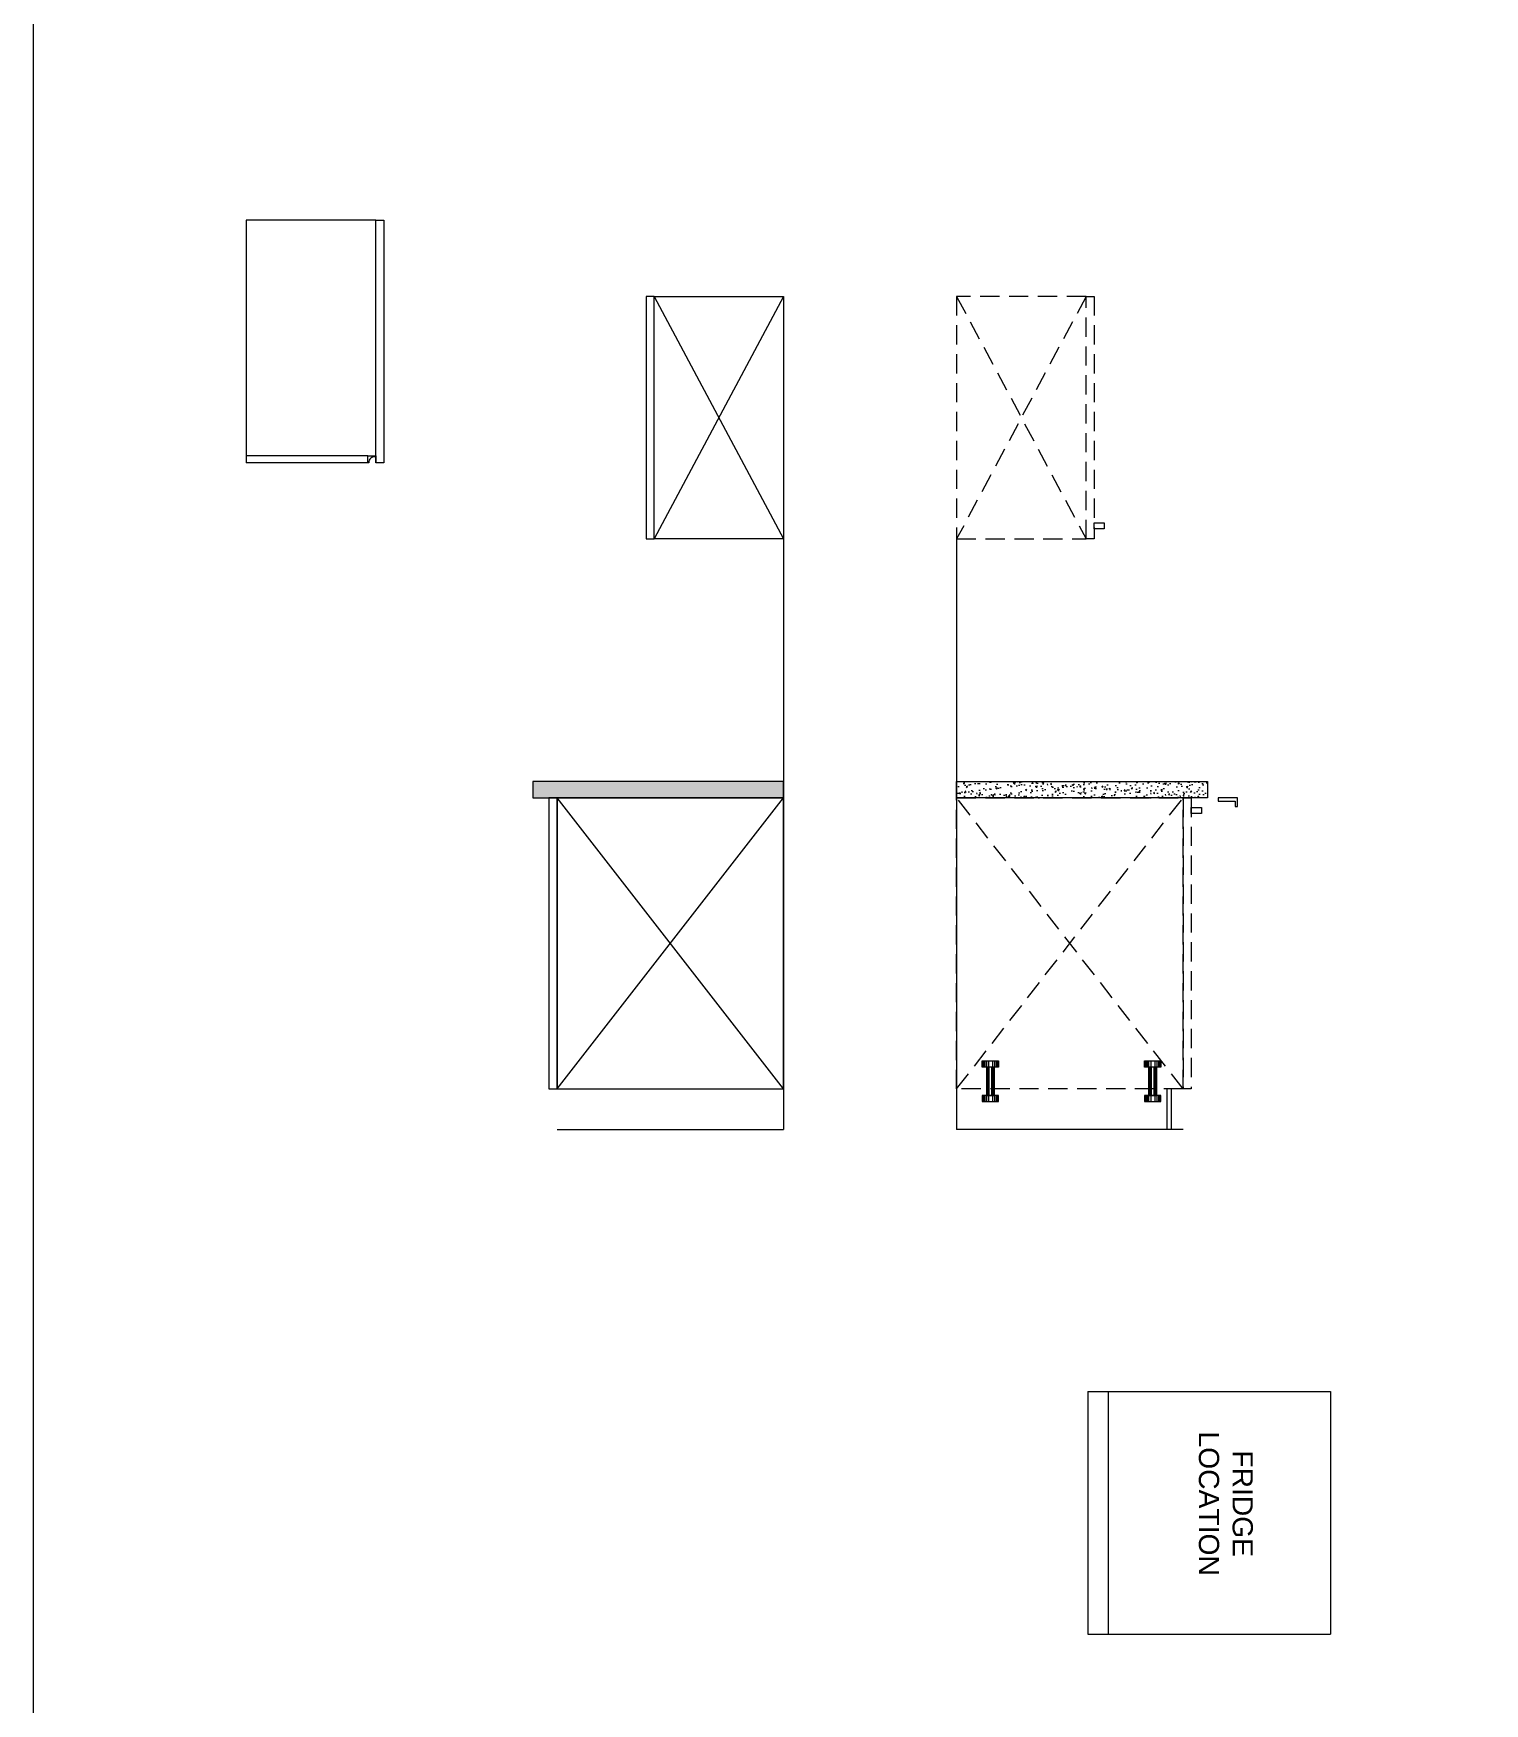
# Model space of a CAD drawing. Header units: millimetres. Extents: x 4065046 to 4134868, y -1476535 to -1460275.
# Drawn here: x 4065046 to 4068633, y -1471369 to -1467239 of the extents above; entities that cross this region are included whole.
import ezdxf

# ---------------------------------------------------------------- set-up
doc = ezdxf.new("R2010")
doc.units = ezdxf.units.MM
doc.header["$LTSCALE"] = 15
doc.linetypes.add('HIDDEN', pattern=[9.525, 6.35, -3.175])
doc.linetypes.add('HIDDENX2', pattern=[19.05, 12.7, -6.35])
doc.layers.add('02___PRT_ALL_AXES', color=7, linetype='Continuous')
doc.layers.add('FUR', color=8, linetype='Continuous', lineweight=18)
doc.layers.add('LS_DR_Hatch', color=8, linetype='Continuous', lineweight=5)
doc.styles.add('ARIAL', font='arial.ttf', dxfattribs={"height": 50})

# ---------------------------------------------------------------- blocks, each defined once
blk = doc.blocks.new('WASH MC')
at = {"layer": 'FUR', "color": 4}
for p, q in [((0, 171.9), (-600, 171.9)), ((-600, -428.1), (-600, 171.9)), ((-50, -428.1), (-50, 171.9)), ((0, -428.1), (0, 171.9)), ((0, -428.1), (-600, -428.1))]:
    blk.add_line(p, q, dxfattribs=at)
blk = doc.blocks.new('leg')
at = {"lineweight": 20}
for p, q in [((-39.5, 85), (-39.5, 100)), ((-39, 100), (-39, 85)), ((-37, 100), (-37, 85)), ((-34, 100), (-34, 85)), ((-30, 100), (-30, 85)), ((-29.5, 15), (-29.5, 85)), ((-28.5, 15), (-28.5, 85)), ((-26.5, 15), (-26.5, 85)), ((-25, 100), (-25, 85)), ((-23.5, 15), (-23.5, 85)), ((-16.5, 85), (-16.5, 15)), ((-15, 100), (-15, 85)), ((-13.5, 85), (-13.5, 15)), ((-11.5, 85), (-11.5, 15)), ((-10.5, 85), (-10.5, 15)), ((-10, 100), (-10, 85)), ((-6, 100), (-6, 85)), ((-3, 100), (-3, 85)), ((-1, 100), (-1, 85)), ((-0.5, 100), (-0.5, 85)), ((-39.5, 0), (-39.5, 15)), ((-39, 15), (-39, 0)), ((-37, 15), (-37, 0)), ((-34, 15), (-34, 0)), ((-30, 15), (-30, 0)), ((-25, 15), (-25, 0)), ((-15, 15), (-15, 0)), ((-10, 15), (-10, 0)), ((-6, 15), (-6, 0)), ((-3, 15), (-3, 0)), ((-1, 15), (-1, 0)), ((-0.5, 15), (-0.5, 0))]:
    blk.add_line(p, q, dxfattribs=at)
for points in [[(0, 100), (-40, 100), (-40, 85), (0, 85)], [(-30, 15), (-30, 85), (-10, 85), (-10, 15)], [(0, 0), (-40, 0), (-40, 15), (0, 15)]]:
    blk.add_lwpolyline(points, close=True, dxfattribs=at)
at = {"layer": '02___PRT_ALL_AXES', "color": 8, "linetype": 'HIDDEN', "lineweight": 20}
blk.add_line((-20.5, 100), (-35.5, 100), dxfattribs=at)

msp = doc.modelspace()

# ---------------------------------------------------------------- hatches: boundary and pattern name
at = {"linetype": 'ByBlock', "lineweight": 20, "ltscale": 0.25}
h = msp.add_hatch(color=256, dxfattribs=at)
h.dxf.hatch_style = 1
h.paths.add_polyline_path([(4066900.1, -1469088.9), (4066280.1, -1469088.9), (4066280.1, -1469128.9), (4066900.1, -1469128.9)])
at = {"lineweight": 20, "ltscale": 0.25, "true_color": 0x939598}
h = msp.add_hatch(dxfattribs=at)
h.set_pattern_fill('AR-CONC', color=252, scale=0.2)
h.set_pattern_definition([(50, (1353191.086, -797663.53), (36.4369338, -3.1878171), [3.81, -41.91]), (355, (1353191.086, -797663.53), (-7.0486843, 38.21136905), [3.048, -33.52811683]), (100.4514447, (1353194.122, -797663.796), (29.3882494, 35.0235504), [3.23800176, -35.6180489]), (46.1842, (1353191.086, -797653.37), (54.2158082, -8.4084656), [5.715, -62.865]), (96.6355576, (1353195.604, -797654.07), (47.4808268, 49.4852249), [4.8570046, -53.4271216]), (351.1841512, (1353191.086, -797653.37), (47.4808268, 49.4852249), [4.5719934, -50.2919464]), (21, (1353196.166, -797655.91), (30.32287825, -20.45303964), [3.81, -41.91]), (326, (1353196.166, -797655.91), (12.36040567, 36.8375932), [3.048, -33.528]), (71.451445, (1353198.692, -797657.615), (42.68328386, 16.38455378), [3.23800176, -35.6179875]), (37.5, (1353191.086, -797663.53), (0.61772065, 16.911007775), [0, -33.1216, 0, -34.036, 0, -33.655]), (7.5, (1353191.086, -797663.53), (13.3639325, 20.03611496), [0, -19.4056, 0, -32.3596, 0, -12.827]), (327.5, (1353179.757, -797663.53), (27.118119033, -1.1457488), [0, -12.7, 0, -39.624, 0, -52.578]), (317.5, (1353174.677, -797663.53), (29.62583628, 5.0852982), [0, -16.51, 0, -26.3144, 0, -37.338])])
h.paths.add_polyline_path([(4067327.9, -1469088.9), (4067947.9, -1469088.9), (4067947.9, -1469128.9), (4067327.9, -1469128.9)])

# ---------------------------------------------------------------- linework, layer by layer
at = {"linetype": 'ByBlock', "lineweight": 20, "ltscale": 0.25}
for p, q in [((4066900.1, -1468488.9), (4066900.1, -1469088.9)), ((4066900.1, -1469088.9), (4066900.1, -1469948.9)), ((4066340.1, -1469948.9), (4066900.1, -1469948.9))]:
    msp.add_line(p, q, dxfattribs=at)
at = {"lineweight": 20, "ltscale": 0.25}
for p, q in [((4067327.9, -1468488.9), (4067327.9, -1469088.9)), ((4067327.9, -1469088.9), (4067327.9, -1469948.9)), ((4067847.9, -1469848.9), (4067847.9, -1469948.9)), ((4067857.9, -1469848.9), (4067857.9, -1469948.9)), ((4067887.9, -1469948.9), (4067327.9, -1469948.9))]:
    msp.add_line(p, q, dxfattribs=at)
for points in [[(4065045.8, -1460274.6), (4134868, -1460274.6), (4134868, -1476535.2), (4065045.8, -1476535.2)], [(4067667.9, -1468448.9), (4067692.9, -1468448.9), (4067692.9, -1468463.9), (4067667.9, -1468463.9)], [(4067327.9, -1469088.9), (4067947.9, -1469088.9), (4067947.9, -1469128.9), (4067327.9, -1469128.9)], [(4067907.9, -1469152.8), (4067932.9, -1469152.8), (4067932.9, -1469167.8), (4067907.9, -1469167.8)]]:
    msp.add_lwpolyline(points, close=True, dxfattribs=at)
for points in [[(4100849.7, -1476535.2), (4065045.8, -1476535.2), (4065045.8, -1464611.6)], [(4065875, -1468300.7), (4065872.6, -1468300.7), (4065872.6, -1468283.7), (4065891.9, -1468283.7), (4065891.9, -1468300.7)]]:
    msp.add_lwpolyline(points, dxfattribs=at)
at = {"color": 0, "lineweight": 20, "ltscale": 0.25}
msp.add_lwpolyline([(4068022.4, -1469150.5), (4068022.4, -1469128.9), (4067974.2, -1469128.9), (4067974.2, -1469137), (4068016.2, -1469137), (4068016.2, -1469150.5), (4068022.4, -1469150.5)], dxfattribs=at)
at = {"lineweight": 20, "ltscale": 0.25}
msp.add_arc((4065888.2, -1468299), 13.3, 73.9795, 187.2254, dxfattribs=at)
at = {"layer": 'LS_DR_Hatch', "lineweight": 20, "ltscale": 0.25}
for p, q in [((4065891.9, -1467700.7), (4065571.9, -1467700.7)), ((4065571.9, -1467700.7), (4065571.9, -1468300.7)), ((4065891.9, -1468300.7), (4065891.9, -1467700.7)), ((4065872.6, -1468283.7), (4065571.9, -1468283.7)), ((4065875, -1468300.7), (4065571.9, -1468300.7))]:
    msp.add_line(p, q, dxfattribs=at)
at = {"layer": 'LS_DR_Hatch', "color": 3, "linetype": 'ByBlock', "lineweight": 20, "ltscale": 0.25}
for p, q in [((4066580.1, -1467888.9), (4066900.1, -1468488.9)), ((4066900.1, -1467888.9), (4066580.1, -1468488.9))]:
    msp.add_line(p, q, dxfattribs=at)
at = {"layer": 'LS_DR_Hatch', "color": 3, "linetype": 'HIDDENX2', "lineweight": 20, "ltscale": 0.25}
for p, q in [((4067647.9, -1467888.9), (4067327.9, -1468488.9)), ((4067327.9, -1467888.9), (4067647.9, -1468488.9))]:
    msp.add_line(p, q, dxfattribs=at)
at = {"layer": 'LS_DR_Hatch', "color": 6, "linetype": 'ByBlock', "lineweight": 20, "ltscale": 0.25}
for p, q in [((4066340.1, -1469848.9), (4066900.1, -1469128.9)), ((4066900.1, -1469848.9), (4066340.1, -1469128.9))]:
    msp.add_line(p, q, dxfattribs=at)
at = {"layer": 'LS_DR_Hatch', "color": 6, "linetype": 'HIDDENX2', "lineweight": 20, "ltscale": 0.25}
for p, q in [((4067887.9, -1469848.9), (4067327.9, -1469128.9)), ((4067327.9, -1469848.9), (4067887.9, -1469128.9))]:
    msp.add_line(p, q, dxfattribs=at)
at = {"layer": 'LS_DR_Hatch', "lineweight": 20, "ltscale": 0.25}
msp.add_lwpolyline([(4065911.9, -1468300.7), (4065891.9, -1468300.7), (4065891.9, -1467700.7), (4065911.9, -1467700.7), (4065911.9, -1468300.7)], dxfattribs=at)
at = {"layer": 'LS_DR_Hatch', "color": 3, "linetype": 'ByBlock', "lineweight": 20, "ltscale": 0.25}
msp.add_lwpolyline([(4066560.1, -1468488.9), (4066580.1, -1468488.9), (4066580.1, -1467888.9), (4066560.1, -1467888.9), (4066560.1, -1468488.9)], dxfattribs=at)
msp.add_lwpolyline([(4066900.1, -1468488.9), (4066580.1, -1468488.9), (4066580.1, -1467888.9), (4066900.1, -1467888.9)], close=True, dxfattribs=at)
at = {"layer": 'LS_DR_Hatch', "color": 3, "linetype": 'HIDDENX2', "lineweight": 20, "ltscale": 0.25}
msp.add_lwpolyline([(4067327.9, -1468488.9), (4067647.9, -1468488.9), (4067647.9, -1467888.9), (4067327.9, -1467888.9)], close=True, dxfattribs=at)
msp.add_lwpolyline([(4067667.9, -1468488.9), (4067647.9, -1468488.9), (4067647.9, -1467888.9), (4067667.9, -1467888.9), (4067667.9, -1468488.9)], dxfattribs=at)
at = {"layer": 'LS_DR_Hatch', "color": 6, "linetype": 'ByBlock', "lineweight": 20, "ltscale": 0.25}
for points in [[(4066900.1, -1469088.9), (4066280.1, -1469088.9), (4066280.1, -1469128.9), (4066900.1, -1469128.9)], [(4066900.1, -1469128.9), (4066340.1, -1469128.9), (4066340.1, -1469848.9), (4066900.1, -1469848.9)]]:
    msp.add_lwpolyline(points, close=True, dxfattribs=at)
msp.add_lwpolyline([(4066320.1, -1469128.9), (4066320.1, -1469848.9), (4066340.1, -1469848.9), (4066340.1, -1469128.9), (4066320.1, -1469128.9)], dxfattribs=at)
at = {"layer": 'LS_DR_Hatch', "color": 6, "linetype": 'HIDDENX2', "lineweight": 20, "ltscale": 0.25}
msp.add_lwpolyline([(4067327.9, -1469128.9), (4067887.9, -1469128.9), (4067887.9, -1469848.9), (4067327.9, -1469848.9)], close=True, dxfattribs=at)
msp.add_lwpolyline([(4067907.9, -1469128.9), (4067907.9, -1469848.9), (4067887.9, -1469848.9), (4067887.9, -1469128.9), (4067907.9, -1469128.9)], dxfattribs=at)

# ---------------------------------------------------------------- block references
at = {"color": 0, "lineweight": 20, "rotation": 180}
msp.add_blockref('WASH MC', (4067652.2, -1471025.2), dxfattribs=at)
at = {"layer": 'LS_DR_Hatch', "linetype": 'HIDDENX2', "lineweight": 20, "ltscale": 0.25, "xscale": -1}
for p in [(4067391.4, -1469879.7), (4067792.6, -1469879.7)]:
    msp.add_blockref('leg', p, dxfattribs=at)

# ---------------------------------------------------------------- texts
at = {"layer": 'FUR', "lineweight": 20, "ltscale": 10, "insert": (4068060.1, -1470619.2), "char_height": 50, "attachment_point": 1, "rotation": 270, "style": 'ARIAL'}
msp.add_mtext_dynamic_manual_height_columns('\\pxqc;FRIDGE\\PLOCATION', width=510.485, gutter_width=250, heights=[0], dxfattribs=at)

doc.saveas('drawing.dxf')
